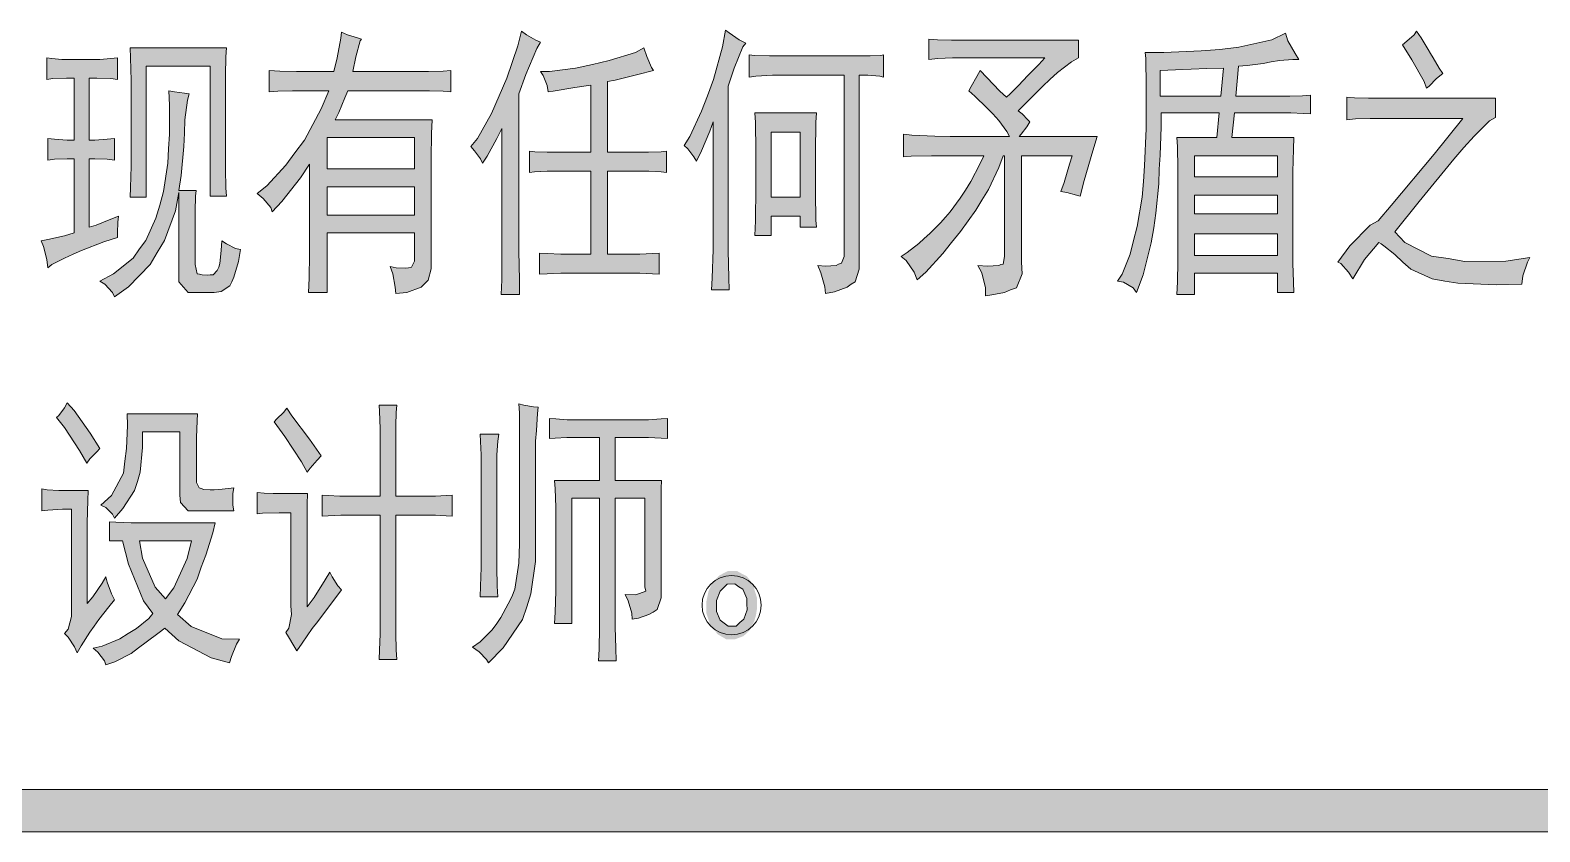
# Model space of a CAD drawing. Header units: millimetres. Extents: x 568 to 3948041, y -25191 to 63890.
# Drawn here: x 3941184 to 3943458, y 38310 to 39518 of the extents above; entities that cross this region are included whole.
import ezdxf

# ---------------------------------------------------------------- set-up
doc = ezdxf.new("R2010")
doc.units = ezdxf.units.MM

msp = doc.modelspace()

# ---------------------------------------------------------------- hatches: boundary and pattern name
h = msp.add_hatch(color=0)
h.paths.add_polyline_path([(3941525.9, 39272.1), (3941540.3, 39283.5), (3941569.2, 39314.7), (3941582.9, 39333.7), (3941597.3, 39352.7), (3941622.4, 39399.8), (3941633.8, 39427.1), (3941588.2, 39427.1), (3941579.1, 39427.1), (3941557, 39426.4), (3941544.1, 39425.6), (3941544.1, 39457.5), (3941560.1, 39456.7), (3941585.1, 39456), (3941593.5, 39456), (3941641.4, 39456), (3941646.7, 39476.5), (3941652, 39506.1), (3941652.8, 39515.2), (3941661.9, 39511.4), (3941677.1, 39506.9), (3941683.2, 39504.6), (3941680.9, 39502.3), (3941674.8, 39478), (3941670.2, 39456), (3941772.8, 39456), (3941784.2, 39456), (3941806.2, 39456.7), (3941817.6, 39457.5), (3941817.6, 39425.6), (3941806.2, 39426.4), (3941785.7, 39427.1), (3941776.6, 39427.1), (3941662.6, 39427.1), (3941658.1, 39416.5), (3941649, 39394.4), (3941643.6, 39383), (3941789.5, 39383), (3941788.8, 39362.5), (3941788, 39324.5), (3941788, 39307.1), (3941788, 39170.3), (3941788, 39158.9), (3941783.4, 39141.4), (3941778.1, 39136.1), (3941772.8, 39130.8), (3941751.5, 39123.2), (3941734.8, 39121.7), (3941734.1, 39130.8), (3941730.3, 39151.3), (3941726.5, 39162), (3941735.6, 39160.4), (3941749.3, 39159.7), (3941753.8, 39160.4), (3941758.4, 39161.2), (3941762.9, 39170.3), (3941762.9, 39178.7), (3941762.9, 39212.9), (3941631.5, 39212.9), (3941631.5, 39123.2), (3941603.4, 39123.2), (3941604.1, 39144.5), (3941604.9, 39181), (3941604.9, 39196.2), (3941604.9, 39316.2), (3941591.2, 39295.7), (3941563.1, 39260), (3941548.7, 39244.8), (3941546.4, 39250.9), (3941535, 39264.5)])
h.paths.add_polyline_path([(3941762.9, 39309.4), (3941762.9, 39356.5), (3941631.5, 39356.5), (3941631.5, 39309.4)])
h.paths.add_polyline_path([(3941762.9, 39239.5), (3941762.9, 39282), (3941631.5, 39282), (3941631.5, 39239.5)])
h = msp.add_hatch(color=0)
h.dxf.hatch_style = 2
h.paths.add_polyline_path([(3941952.9, 39500.1), (3941947.5, 39490.9), (3941930.8, 39451.4), (3941920.2, 39422.6), (3941920.2, 39207.5), (3941920.2, 39185.5), (3941921, 39142.2), (3941921, 39120.2), (3941893.6, 39120.2), (3941894.4, 39142.2), (3941894.4, 39184.8), (3941894.4, 39206), (3941894.4, 39370.1), (3941886.8, 39354.9), (3941872.3, 39328.3), (3941865.5, 39317.7), (3941862.5, 39324.5), (3941853.3, 39336.7), (3941848, 39342.8), (3941857.9, 39354.9), (3941879.2, 39392.9), (3941890.6, 39419.5), (3941902, 39446.1), (3941918.7, 39494.7), (3941924, 39516.8), (3941931.6, 39511.4), (3941946, 39503.1)])
h = msp.add_hatch(color=0)
h.dxf.hatch_style = 2
h.paths.add_polyline_path([(3942210.4, 39127), (3942211.2, 39144.5), (3942212.7, 39187.8), (3942212.7, 39212.9), (3942212.7, 39380), (3942208.1, 39366.3), (3942195.2, 39336.7), (3942187.6, 39320.8), (3942183.8, 39327.6), (3942174.7, 39339.7), (3942169.4, 39344.3), (3942177.8, 39358), (3942195.2, 39396), (3942204.3, 39419.5), (3942213.5, 39443.8), (3942227.1, 39493.2), (3942231.7, 39518.3), (3942237, 39514.5), (3942252.2, 39503.8), (3942262.1, 39498.5), (3942257.5, 39493.2), (3942244.6, 39461.3), (3942235.5, 39434), (3942235.5, 39209.1), (3942235.5, 39186.3), (3942236.3, 39145.2), (3942237, 39127)])
h = msp.add_hatch(color=0)
h.paths.add_polyline_path([(3942863.8, 39484.9), (3942891.9, 39484.9), (3942948.1, 39487.1), (3942976.3, 39489.4), (3943005.1, 39492.5), (3943054.5, 39503.8), (3943075, 39513.7), (3943078.8, 39502.3), (3943089.5, 39483.3), (3943095.5, 39474.2), (3943086.4, 39474.2), (3943065.9, 39472.7), (3943053.7, 39470.4), (3943041.6, 39468.1), (3943017.3, 39465.1), (3943004.4, 39464.3), (3943000.6, 39418.8), (3943075, 39418.8), (3943081.9, 39418.8), (3943100.9, 39419.5), (3943113, 39420.3), (3943113, 39392.2), (3943101.6, 39392.9), (3943083.4, 39393.7), (3943076.5, 39393.7), (3942998.3, 39393.7), (3942994.5, 39356.5), (3943087.9, 39356.5), (3943087.2, 39339), (3943086.4, 39304.8), (3943086.4, 39288.8), (3943086.4, 39181), (3943086.4, 39167.3), (3943087.2, 39138.4), (3943087.9, 39123.2), (3943062.9, 39123.2), (3943062.9, 39152.1), (3942938.3, 39152.1), (3942938.3, 39120.2), (3942911.7, 39120.2), (3942912.4, 39139.2), (3942913.2, 39169.6), (3942913.2, 39181), (3942913.2, 39288.8), (3942913.2, 39309.4), (3942912.4, 39342.8), (3942911.7, 39356.5), (3942971.7, 39356.5), (3942975.5, 39393.7), (3942888.1, 39393.7), (3942888.1, 39372.4), (3942886.6, 39329.9), (3942885.1, 39308.6), (3942884.3, 39286.6), (3942879.8, 39242.5), (3942876.7, 39220.5), (3942872.9, 39197.7), (3942860.8, 39149.8), (3942850.9, 39123.2), (3942845.6, 39130.1), (3942831.1, 39138.4), (3942822, 39139.9), (3942828.9, 39150.6), (3942841, 39181), (3942846.3, 39201.5), (3942851.7, 39222.7), (3942859.3, 39266.8), (3942861.5, 39290.4), (3942863, 39313.9), (3942865.3, 39370.1), (3942865.3, 39402), (3942865.3, 39434), (3942864.6, 39475.7)])
h.paths.add_polyline_path([(3943062.9, 39178.7), (3943062.9, 39211.3), (3942938.3, 39211.3), (3942938.3, 39178.7)])
h.paths.add_polyline_path([(3943062.9, 39297.2), (3943062.9, 39329.1), (3942938.3, 39329.1), (3942938.3, 39297.2)])
h.paths.add_polyline_path([(3942977.8, 39418.8), (3942981.6, 39461.3), (3942956.5, 39460.5), (3942909.4, 39458.3), (3942886.6, 39457.5), (3942886.6, 39418.8)])
h.paths.add_polyline_path([(3943062.9, 39241.7), (3943062.9, 39269.8), (3942938.3, 39269.8), (3942938.3, 39241.7)])
h = msp.add_hatch(color=0)
h.dxf.hatch_style = 2
h.paths.add_polyline_path([(3943287.8, 39430.9), (3943284, 39440.8), (3943265.7, 39473.5), (3943251.3, 39496.3), (3943258.1, 39501.6), (3943268.8, 39511.4), (3943272.6, 39516.8), (3943279.4, 39506.9), (3943290, 39489.4), (3943293.8, 39483.3), (3943297.6, 39476.5), (3943306.7, 39461.3), (3943312.1, 39452.9), (3943302.9, 39445.3), (3943291.5, 39434)])
h = msp.add_hatch(color=0)
h.dxf.hatch_style = 2
h.paths.add_polyline_path([(3941479.5, 39491.7), (3941478.8, 39478), (3941478, 39450.7), (3941478, 39437.8), (3941478, 39324.5), (3941478, 39308.6), (3941478.8, 39280.5), (3941479.5, 39268.3), (3941455.2, 39268.3), (3941455.2, 39464.3), (3941358.7, 39464.3), (3941358.7, 39266.8), (3941334.4, 39266.8), (3941335.2, 39281.2), (3941336, 39313.2), (3941336, 39331.4), (3941336, 39424.1), (3941336, 39442.3), (3941335.2, 39476.5), (3941334.4, 39491.7)])
h = msp.add_hatch(color=0)
h.dxf.hatch_style = 2
h.paths.add_polyline_path([(3942108.6, 39491.7), (3942113.2, 39478.8), (3942120, 39462.1), (3942123.1, 39457.5), (3942099.5, 39451.4), (3942065.3, 39443.1), (3942053.9, 39440.8), (3942053.9, 39334.4), (3942106.3, 39334.4), (3942115.5, 39334.4), (3942134.4, 39335.2), (3942142.8, 39335.9), (3942142.8, 39304), (3942134.4, 39304.8), (3942116.2, 39305.6), (3942107.9, 39305.6), (3942053.9, 39305.6), (3942053.9, 39181), (3942093.4, 39181), (3942102.5, 39181), (3942121.5, 39181.7), (3942131.4, 39182.5), (3942131.4, 39150.6), (3942121.5, 39151.3), (3942102.5, 39152.1), (3942093.4, 39152.1), (3941993.1, 39152.1), (3941983.3, 39152.1), (3941962.7, 39151.3), (3941951.3, 39150.6), (3941951.3, 39182.5), (3941962.7, 39181.7), (3941983.3, 39181), (3941993.1, 39181), (3942028.8, 39181), (3942028.8, 39305.6), (3941973.4, 39305.6), (3941962.7, 39305.6), (3941943.8, 39304.8), (3941936.2, 39304), (3941936.2, 39335.9), (3941944.5, 39335.2), (3941962.7, 39334.4), (3941973.4, 39334.4), (3942028.8, 39334.4), (3942028.8, 39435.5), (3942004.5, 39431.7), (3941971.9, 39426.4), (3941964.3, 39425.6), (3941962.7, 39434.7), (3941956.7, 39449.9), (3941952.9, 39456), (3941966.5, 39456), (3942005.3, 39461.3), (3942031.1, 39466.6), (3942056.2, 39472.7), (3942095.7, 39484.9)])
h = msp.add_hatch(color=0)
h.dxf.hatch_style = 2
h.paths.add_polyline_path([(3942677.7, 39329.1), (3942677.7, 39168.8), (3942678.4, 39151.3), (3942670.1, 39130.1), (3942661, 39127), (3942651.8, 39123.2), (3942632.8, 39119.4), (3942623, 39117.9), (3942623, 39130.1), (3942617.7, 39152.8), (3942611.6, 39163.5), (3942626, 39162.7), (3942643.5, 39163.5), (3942646.5, 39165), (3942649.6, 39165.8), (3942651.8, 39177.2), (3942651.8, 39187.8), (3942651.8, 39329.1), (3942649.6, 39329.1), (3942643.5, 39311.6), (3942627.5, 39278.2), (3942617.7, 39262.2), (3942608.5, 39247.1), (3942585.7, 39215.1), (3942572.1, 39198.4), (3942559.1, 39181.7), (3942533.3, 39153.6), (3942520.4, 39142.2), (3942515.8, 39153.6), (3942503.7, 39171.1), (3942496.1, 39177.2), (3942505.2, 39183.2), (3942522.7, 39196.9), (3942531, 39204.5), (3942539.4, 39212.1), (3942555.4, 39228.1), (3942562.9, 39236.4), (3942569.8, 39244.8), (3942585, 39265.3), (3942593.3, 39277.4), (3942600.9, 39290.4), (3942614.6, 39316.2), (3942620.7, 39329.1), (3942559.9, 39329.1), (3942541.7, 39329.1), (3942511.3, 39328.3), (3942499.9, 39327.6), (3942499.9, 39361.8), (3942512, 39360.3), (3942547, 39358.7), (3942569.8, 39358), (3942659.4, 39358), (3942655.6, 39365.6), (3942643.5, 39382.3), (3942634.4, 39392.2), (3942625.2, 39401.3), (3942607, 39418.8), (3942597.9, 39427.1), (3942601.7, 39433.2), (3942610.1, 39448.4), (3942615.4, 39457.5), (3942625.2, 39446.9), (3942645, 39426.4), (3942654.9, 39417.2), (3942660.2, 39422.6), (3942673.1, 39434.7), (3942679.9, 39442.3), (3942686.8, 39449.9), (3942703.5, 39466.6), (3942712.6, 39476.5), (3942582.7, 39476.5), (3942573.6, 39476.5), (3942551.6, 39475.7), (3942537.9, 39474.2), (3942537.9, 39504.6), (3942550.8, 39503.8), (3942572.1, 39503.1), (3942581.2, 39503.1), (3942763.5, 39503.1), (3942763.5, 39476.5), (3942752.9, 39470.4), (3942731.6, 39454.5), (3942720.2, 39443.8), (3942709.6, 39434), (3942686, 39410.4), (3942672.4, 39396.7), (3942678.4, 39392.2), (3942686.8, 39383), (3942689.8, 39380), (3942685.3, 39372.4), (3942676.9, 39361.8), (3942673.9, 39358), (3942791.6, 39358), (3942784.8, 39336.7), (3942771.9, 39291.9), (3942765.8, 39268.3), (3942760.5, 39269.8), (3942746, 39273.6), (3942736.9, 39275.2), (3942741.5, 39288.8), (3942749.8, 39316.2), (3942753.6, 39329.1)])
h = msp.add_hatch(color=0)
h.dxf.hatch_style = 2
h.paths.add_polyline_path([(3941281.2, 39474.2), (3941288.8, 39474.2), (3941305.6, 39475.7), (3941315.4, 39476.5), (3941315.4, 39443.8), (3941305.6, 39445.3), (3941284.3, 39446.1), (3941272.9, 39446.1), (3941272.9, 39352.7), (3941281.2, 39352.7), (3941300.2, 39354.2), (3941310.9, 39354.9), (3941310.9, 39322.3), (3941300.2, 39323.8), (3941281.2, 39324.5), (3941272.9, 39324.5), (3941272.9, 39221.2), (3941283.5, 39224.3), (3941305.6, 39233.4), (3941317, 39237.9), (3941316.2, 39228.8), (3941315.4, 39212.9), (3941315.4, 39206), (3941294.9, 39199.2), (3941261.5, 39186.3), (3941248.6, 39181), (3941235.7, 39174.9), (3941216.7, 39165), (3941210.6, 39160.4), (3941209.1, 39172.6), (3941203.8, 39192.4), (3941200.7, 39200.7), (3941210.6, 39203), (3941235.7, 39208.3), (3941250.1, 39212.9), (3941250.1, 39324.5), (3941239.5, 39324.5), (3941220.5, 39323.8), (3941210.6, 39322.3), (3941210.6, 39354.9), (3941220.5, 39354.2), (3941239.5, 39352.7), (3941250.1, 39352.7), (3941250.1, 39446.1), (3941238.7, 39446.1), (3941218.2, 39445.3), (3941209.1, 39443.8), (3941209.1, 39476.5), (3941216.7, 39475.7), (3941231.9, 39474.2), (3941238.7, 39474.2)])
h = msp.add_hatch(color=0)
h.dxf.hatch_style = 2
h.paths.add_polyline_path([(3942438.3, 39479.5), (3942449.7, 39479.5), (3942465.7, 39480.3), (3942469.5, 39481.1), (3942469.5, 39447.6), (3942464.2, 39449.1), (3942445.9, 39450.7), (3942433, 39450.7), (3942433, 39172.6), (3942433, 39158.2), (3942427, 39139.2), (3942420.9, 39135.4), (3942414.8, 39130.8), (3942395.8, 39124), (3942382.1, 39121.7), (3942381.4, 39131.6), (3942375.3, 39152.8), (3942370.7, 39163.5), (3942382.1, 39162.7), (3942398.1, 39163.5), (3942401.9, 39165.8), (3942406.4, 39167.3), (3942410.2, 39177.2), (3942410.2, 39185.5), (3942410.2, 39450.7), (3942317.5, 39450.7), (3942302.4, 39450.7), (3942277.3, 39449.1), (3942267.4, 39447.6), (3942267.4, 39481.1), (3942275, 39480.3), (3942297.8, 39479.5), (3942313.7, 39479.5)])
h = msp.add_hatch(color=0)
h.dxf.hatch_style = 2
h.paths.add_polyline_path([(3941423.3, 39422.6), (3941421, 39412.7), (3941417.2, 39383), (3941416.5, 39363.3), (3941415.7, 39342.8), (3941411.2, 39299.5), (3941408.1, 39276.7), (3941434, 39276.7), (3941433.2, 39268.3), (3941432.4, 39245.5), (3941432.4, 39231.1), (3941432.4, 39177.2), (3941432.4, 39165), (3941435.5, 39151.3), (3941439.3, 39150.6), (3941443.1, 39149.8), (3941450.7, 39149), (3941455.2, 39149.8), (3941459.8, 39149.8), (3941465.9, 39155.9), (3941468.1, 39161.2), (3941469.7, 39166.5), (3941471.9, 39186.3), (3941472.7, 39200.7), (3941479.5, 39196.2), (3941493.2, 39189.3), (3941500.8, 39187.8), (3941497.8, 39169.6), (3941490.9, 39146), (3941487.9, 39139.2), (3941484.9, 39133.1), (3941471.9, 39124.7), (3941461.3, 39123.2), (3941436.2, 39123.2), (3941421.8, 39123.2), (3941408.1, 39139.2), (3941408.1, 39155.1), (3941408.1, 39273.6), (3941402.8, 39246.3), (3941386.1, 39201.5), (3941375.5, 39183.2), (3941364.8, 39165), (3941332.2, 39131.6), (3941310.9, 39116.4), (3941307.8, 39123.2), (3941296.4, 39135.4), (3941288.8, 39139.9), (3941309.4, 39151.3), (3941339, 39174.9), (3941348.9, 39188.6), (3941358, 39201.5), (3941373.2, 39234.9), (3941379.3, 39254.7), (3941384.6, 39275.2), (3941391.4, 39317.7), (3941392.2, 39339.7), (3941393.7, 39361.8), (3941393.7, 39405.1), (3941392.9, 39427.1), (3941401.3, 39425.6), (3941416.5, 39423.3)])
h = msp.add_hatch(color=0)
h.dxf.hatch_style = 2
h.paths.add_polyline_path([(3943211.8, 39385.3), (3943202.7, 39385.3), (3943180.6, 39384.6), (3943167.7, 39383), (3943167.7, 39417.2), (3943179.1, 39416.5), (3943200.4, 39415.7), (3943211, 39415.7), (3943391.8, 39415.7), (3943391.8, 39386.8), (3943382.7, 39381.5), (3943359.2, 39358.7), (3943344, 39341.3), (3943328.8, 39323.8), (3943276.4, 39260), (3943239.9, 39214.4), (3943255.1, 39198.4), (3943295.3, 39177.9), (3943320.4, 39174.1), (3943345.5, 39169.6), (3943407, 39170.3), (3943443.5, 39175.6), (3943439.7, 39168.8), (3943432.9, 39148.3), (3943431.3, 39135.4), (3943392.6, 39134.6), (3943334.9, 39136.9), (3943315.1, 39139.9), (3943296.1, 39143.7), (3943264.2, 39158.2), (3943252, 39168.8), (3943239.9, 39180.2), (3943223.2, 39193.1), (3943219.4, 39196.2), (3943215.6, 39198.4), (3943194.3, 39172.6), (3943176.8, 39143.7), (3943170, 39153.6), (3943158.6, 39166.5), (3943154, 39168.8), (3943172.3, 39193.1), (3943202.7, 39224.3), (3943214.8, 39231.1), (3943234.6, 39253.9), (3943299.1, 39331.4), (3943342.5, 39385.3)])
h = msp.add_hatch(color=0)
h.paths.add_polyline_path([(3942368.5, 39393.7), (3942367.7, 39379.3), (3942366.9, 39334.4), (3942366.9, 39304), (3942366.9, 39273.6), (3942367.7, 39231.9), (3942368.5, 39221.2), (3942344.1, 39221.2), (3942344.1, 39237.9), (3942300.1, 39237.9), (3942300.1, 39209.1), (3942275.8, 39209.1), (3942276.5, 39231.1), (3942277.3, 39281.2), (3942277.3, 39309.4), (3942277.3, 39336.7), (3942276.5, 39379.3), (3942275.8, 39393.7)])
h.paths.add_polyline_path([(3942344.1, 39266.8), (3942344.1, 39364.8), (3942300.1, 39364.8), (3942300.1, 39266.8)])
h = msp.add_hatch(color=0)
h.dxf.hatch_style = 2
h.paths.add_polyline_path([(3941239.5, 38956.8), (3941250.1, 38945.4), (3941274.4, 38911.2), (3941288.8, 38887.7), (3941284.3, 38883.1), (3941273.7, 38872.5), (3941269.1, 38865.7), (3941258.5, 38884.7), (3941235.7, 38919.6), (3941223.5, 38934.8), (3941227.3, 38937.8), (3941235.7, 38949.2)])
h = msp.add_hatch(color=0)
h.dxf.hatch_style = 2
h.paths.add_polyline_path([(3941432.4, 38794.2), (3941421.8, 38794.2), (3941410.4, 38806.4), (3941409.6, 38817.8), (3941409.6, 38912.8), (3941353.4, 38912.8), (3941353.4, 38889.2), (3941349.6, 38852), (3941345.8, 38838.3), (3941341.3, 38824.6), (3941323.8, 38797.3), (3941310.9, 38782.8), (3941307.8, 38788.9), (3941298, 38798.8), (3941290.4, 38802.6), (3941306.3, 38817), (3941324.6, 38850.5), (3941326.8, 38868.7), (3941329.1, 38887.7), (3941330.6, 38922.6), (3941329.9, 38940.1), (3941436.2, 38940.1), (3941435.5, 38929.5), (3941434.7, 38904.4), (3941434.7, 38889.2), (3941434.7, 38843.6), (3941434.7, 38836.8), (3941438.5, 38828.4), (3941441.6, 38827.7), (3941445.4, 38826.2), (3941455.2, 38825.4), (3941461.3, 38825.4), (3941468.1, 38826.2), (3941482.6, 38827.7), (3941490.9, 38828.4), (3941489.4, 38820.1), (3941489.4, 38802.6), (3941490.9, 38794.2)])
h = msp.add_hatch(color=0)
h.dxf.hatch_style = 2
h.paths.add_polyline_path([(3941570.7, 38948.5), (3941578.3, 38937.1), (3941604.9, 38902.1), (3941622.4, 38877.1), (3941616.3, 38870.2), (3941605.7, 38858.1), (3941601.1, 38852), (3941592.7, 38867.9), (3941567.7, 38905.9), (3941551.7, 38928), (3941555.5, 38932.5), (3941565.4, 38942.4)])
h = msp.add_hatch(color=0)
h.dxf.hatch_style = 2
h.paths.add_polyline_path([(3941711.3, 38816.3), (3941711.3, 38900.6), (3941711.3, 38918.1), (3941710.5, 38943.9), (3941709.7, 38953), (3941736.3, 38953), (3941735.6, 38942.4), (3941734.8, 38922.6), (3941734.8, 38914.3), (3941734.8, 38816.3), (3941787.2, 38816.3), (3941794.8, 38816.3), (3941810.8, 38817), (3941819.9, 38817.8), (3941819.9, 38785.9), (3941810.8, 38786.6), (3941794.8, 38787.4), (3941788, 38787.4), (3941734.8, 38787.4), (3941734.8, 38618.7), (3941734.8, 38608.9), (3941735.6, 38584.6), (3941736.3, 38570.1), (3941709.7, 38570.1), (3941710.5, 38584.6), (3941711.3, 38608.1), (3941711.3, 38617.2), (3941711.3, 38787.4), (3941661.9, 38787.4), (3941652, 38787.4), (3941633, 38786.6), (3941623.9, 38785.9), (3941623.9, 38817.8), (3941633, 38817), (3941650.5, 38816.3), (3941658.8, 38816.3)])
h = msp.add_hatch(color=0)
h.dxf.hatch_style = 2
h.paths.add_polyline_path([(3941949.1, 38950), (3941948.3, 38940.9), (3941946.8, 38915), (3941945.3, 38899.1), (3941945.3, 38747.1), (3941945.3, 38717.5), (3941938.4, 38668.9), (3941932.4, 38649.1), (3941925.5, 38630.1), (3941896.6, 38587.6), (3941874.6, 38564.8), (3941871.6, 38570.1), (3941860.2, 38581.5), (3941850.3, 38588.3), (3941861.7, 38596.7), (3941879.9, 38614.9), (3941886.8, 38624.1), (3941892.8, 38633.2), (3941904.2, 38653.7), (3941909.6, 38664.3), (3941914.1, 38675.7), (3941920.2, 38715.2), (3941921, 38744.1), (3941921, 38900.6), (3941921, 38914.3), (3941921, 38941.6), (3941920.2, 38955.3), (3941927.8, 38953), (3941942.2, 38950.8)])
h = msp.add_hatch(color=0)
h.dxf.hatch_style = 2
h.paths.add_polyline_path([(3942107.9, 38931), (3942115.5, 38931), (3942134.4, 38932.5), (3942144.3, 38933.3), (3942144.3, 38902.9), (3942134.4, 38903.6), (3942115.5, 38904.4), (3942107.9, 38904.4), (3942065.3, 38904.4), (3942065.3, 38839.8), (3942135.2, 38839.8), (3942134.4, 38827.7), (3942134.4, 38800.3), (3942134.4, 38785.9), (3942134.4, 38676.5), (3942134.4, 38662.8), (3942128.4, 38645.3), (3942122.3, 38641.5), (3942116.2, 38637.7), (3942100.3, 38632.4), (3942091.1, 38630.9), (3942090.4, 38640), (3942085.1, 38658.2), (3942080.5, 38668.1), (3942096.5, 38667.4), (3942111.7, 38672.7), (3942110.1, 38679.5), (3942110.1, 38813.2), (3942065.3, 38813.2), (3942065.3, 38632.4), (3942065.3, 38618.7), (3942066.1, 38586.8), (3942066.8, 38567.8), (3942040.2, 38567.8), (3942041, 38585.3), (3942041.8, 38618), (3942041.8, 38633.9), (3942041.8, 38813.2), (3942000, 38813.2), (3942000, 38624.1), (3941974.1, 38624.1), (3941974.9, 38641.5), (3941975.7, 38672.7), (3941975.7, 38686.4), (3941975.7, 38785.9), (3941975.7, 38799.6), (3941974.9, 38826.9), (3941974.1, 38839.8), (3942041.8, 38839.8), (3942041.8, 38904.4), (3942000.7, 38904.4), (3941992.4, 38904.4), (3941974.9, 38903.6), (3941966.5, 38902.9), (3941966.5, 38933.3), (3941975.7, 38932.5), (3941993.1, 38931), (3942000.7, 38931)])
h = msp.add_hatch(color=0)
h.dxf.hatch_style = 2
h.paths.add_polyline_path([(3941889.8, 38909.7), (3941888.3, 38899.1), (3941886.8, 38878.6), (3941886.8, 38868.7), (3941886.8, 38722.1), (3941886.8, 38709.2), (3941887.5, 38680.3), (3941888.3, 38664.3), (3941861.7, 38664.3), (3941862.5, 38680.3), (3941863.2, 38708.4), (3941863.2, 38720.5), (3941863.2, 38870.2), (3941863.2, 38878.6), (3941862.5, 38898.3), (3941861.7, 38909.7)])
h = msp.add_hatch(color=0)
h.dxf.hatch_style = 2
h.paths.add_polyline_path([(3941271.4, 38824.6), (3941270.6, 38809.4), (3941269.9, 38776), (3941269.9, 38757), (3941269.9, 38654.4), (3941278.2, 38664.3), (3941292.6, 38684.8), (3941298, 38694.7), (3941300.2, 38686.4), (3941306.3, 38668.9), (3941310.9, 38659.8), (3941302.5, 38649.1), (3941287.3, 38630.1), (3941280.5, 38620.3), (3941273.7, 38611.1), (3941260.7, 38590.6), (3941254.7, 38580), (3941250.9, 38589.1), (3941241, 38603.5), (3941235.7, 38608.9), (3941241, 38615.7), (3941246.3, 38634.7), (3941246.3, 38647.6), (3941246.3, 38796.5), (3941232.6, 38796.5), (3941210.6, 38795), (3941201.5, 38794.2), (3941201.5, 38826.9), (3941209.8, 38825.4), (3941227.3, 38824.6), (3941235.7, 38824.6)])
h = msp.add_hatch(color=0)
h.dxf.hatch_style = 2
h.paths.add_polyline_path([(3941601.9, 38820.1), (3941601.1, 38804.1), (3941601.1, 38769.9), (3941601.1, 38752.5), (3941601.1, 38649.1), (3941611.7, 38663.6), (3941628.5, 38690.2), (3941635.3, 38701.6), (3941639.1, 38694.7), (3941647.4, 38681), (3941652.8, 38675), (3941617.1, 38627.1), (3941608.7, 38616.5), (3941593.5, 38594.4), (3941585.9, 38583), (3941581.3, 38590.6), (3941573, 38604.3), (3941569.2, 38610.4), (3941573.8, 38617.2), (3941577.6, 38637.7), (3941576.8, 38650.6), (3941576.8, 38791.2), (3941559.3, 38791.2), (3941534.2, 38790.4), (3941525.9, 38789.7), (3941525.9, 38821.6), (3941536.5, 38820.8), (3941550.2, 38820.1), (3941554, 38820.1)])
h = msp.add_hatch(color=0)
h.paths.add_polyline_path([(3941303.3, 38777.5), (3941313.2, 38776.8), (3941336, 38776), (3941348.9, 38776), (3941462.8, 38776), (3941459, 38760.8), (3941448.4, 38727.4), (3941441.6, 38709.2), (3941435.5, 38690.9), (3941417.2, 38655.2), (3941405.8, 38637.7), (3941426.4, 38619.5), (3941472.7, 38601.3), (3941499.3, 38600.5), (3941494.7, 38592.9), (3941487.1, 38574.7), (3941484.1, 38564.8), (3941456.8, 38572.4), (3941408.1, 38598.2), (3941386.9, 38617.2), (3941378.5, 38610.4), (3941358.7, 38595.9), (3941347.3, 38587.6), (3941336, 38579.2), (3941311.6, 38566.3), (3941298, 38561.8), (3941295.7, 38567.8), (3941285.8, 38580.8), (3941279, 38586.8), (3941292.6, 38589.9), (3941319.2, 38601.3), (3941331.4, 38608.9), (3941344.3, 38616.5), (3941362.5, 38631.7), (3941368.6, 38639.3), (3941354.9, 38658.2), (3941332.2, 38713.7), (3941323, 38748.7), (3941303.3, 38748.7)])
h.paths.add_polyline_path([(3941387.6, 38661.3), (3941400.5, 38678), (3941420.3, 38722.1), (3941427.1, 38748.7), (3941348.9, 38748.7), (3941353.4, 38722.8), (3941372.4, 38678.8)])
h = msp.add_hatch(color=0)
h.paths.add_polyline_path([(3942275.8, 38672.7), (3942278.8, 38663.6), (3942278.8, 38645.3), (3942277.3, 38636.2), (3942275, 38627.9), (3942268.2, 38614.2), (3942263.6, 38609.6), (3942258.3, 38605.1), (3942246.1, 38600.5), (3942239.3, 38600.5), (3942232.5, 38600.5), (3942219.5, 38608.1), (3942214.2, 38615.7), (3942208.1, 38623.3), (3942202.8, 38639.3), (3942202.8, 38648.4), (3942202.8, 38657.5), (3942205.9, 38672.7), (3942208.9, 38679.5), (3942211.9, 38686.4), (3942221.8, 38696.2), (3942228.7, 38700), (3942234.7, 38703.1), (3942249.2, 38703.1), (3942256, 38699.3), (3942263.6, 38695.5), (3942273.5, 38682.6)])
h.paths.add_polyline_path([(3942253, 38625.6), (3942259, 38630.9), (3942264.4, 38644.6), (3942263.6, 38653.7), (3942263.6, 38662), (3942257.5, 38675.7), (3942251.5, 38679.5), (3942245.4, 38684.1), (3942234, 38683.3), (3942228.7, 38678), (3942223.3, 38672.7), (3942218, 38659), (3942218, 38650.6), (3942218, 38642.3), (3942223.3, 38629.4), (3942229.4, 38624.8), (3942235.5, 38620.3), (3942247.7, 38620.3)])
h = msp.add_hatch(color=0)
h.dxf.hatch_style = 2
h.paths.add_polyline_path([(3939036.2, 38310.3), (3939036.2, 38374.1), (3946541, 38374.1), (3946541, 38310.3)])

# ---------------------------------------------------------------- linework, layer by layer
at = {"color": 0, "lineweight": 0}
for points in [[(3941525.9, 39272.1), (3941540.3, 39283.5), (3941569.2, 39314.7), (3941582.9, 39333.7), (3941597.3, 39352.7), (3941622.4, 39399.8), (3941633.8, 39427.1), (3941588.2, 39427.1), (3941579.1, 39427.1), (3941557, 39426.4), (3941544.1, 39425.6), (3941544.1, 39457.5), (3941560.1, 39456.7), (3941585.1, 39456), (3941593.5, 39456), (3941641.4, 39456), (3941646.7, 39476.5), (3941652, 39506.1), (3941652.8, 39515.2), (3941661.9, 39511.4), (3941677.1, 39506.9), (3941683.2, 39504.6), (3941680.9, 39502.3), (3941674.8, 39478), (3941670.2, 39456), (3941772.8, 39456), (3941784.2, 39456), (3941806.2, 39456.7), (3941817.6, 39457.5), (3941817.6, 39425.6), (3941806.2, 39426.4), (3941785.7, 39427.1), (3941776.6, 39427.1), (3941662.6, 39427.1), (3941658.1, 39416.5), (3941649, 39394.4), (3941643.6, 39383), (3941789.5, 39383), (3941788.8, 39362.5), (3941788, 39324.5), (3941788, 39307.1), (3941788, 39170.3), (3941788, 39158.9), (3941783.4, 39141.4), (3941778.1, 39136.1), (3941772.8, 39130.8), (3941751.5, 39123.2), (3941734.8, 39121.7), (3941734.1, 39130.8), (3941730.3, 39151.3), (3941726.5, 39162), (3941735.6, 39160.4), (3941749.3, 39159.7), (3941753.8, 39160.4), (3941758.4, 39161.2), (3941762.9, 39170.3), (3941762.9, 39178.7), (3941762.9, 39212.9), (3941631.5, 39212.9), (3941631.5, 39123.2), (3941603.4, 39123.2), (3941604.1, 39144.5), (3941604.9, 39181), (3941604.9, 39196.2), (3941604.9, 39316.2), (3941591.2, 39295.7), (3941563.1, 39260), (3941548.7, 39244.8), (3941546.4, 39250.9), (3941535, 39264.5)], [(3941952.9, 39500.1), (3941947.5, 39490.9), (3941930.8, 39451.4), (3941920.2, 39422.6), (3941920.2, 39207.5), (3941920.2, 39185.5), (3941921, 39142.2), (3941921, 39120.2), (3941893.6, 39120.2), (3941894.4, 39142.2), (3941894.4, 39184.8), (3941894.4, 39206), (3941894.4, 39370.1), (3941886.8, 39354.9), (3941872.3, 39328.3), (3941865.5, 39317.7), (3941862.5, 39324.5), (3941853.3, 39336.7), (3941848, 39342.8), (3941857.9, 39354.9), (3941879.2, 39392.9), (3941890.6, 39419.5), (3941902, 39446.1), (3941918.7, 39494.7), (3941924, 39516.8), (3941931.6, 39511.4), (3941946, 39503.1)], [(3942210.4, 39127), (3942211.2, 39144.5), (3942212.7, 39187.8), (3942212.7, 39212.9), (3942212.7, 39380), (3942208.1, 39366.3), (3942195.2, 39336.7), (3942187.6, 39320.8), (3942183.8, 39327.6), (3942174.7, 39339.7), (3942169.4, 39344.3), (3942177.8, 39358), (3942195.2, 39396), (3942204.3, 39419.5), (3942213.5, 39443.8), (3942227.1, 39493.2), (3942231.7, 39518.3), (3942237, 39514.5), (3942252.2, 39503.8), (3942262.1, 39498.5), (3942257.5, 39493.2), (3942244.6, 39461.3), (3942235.5, 39434), (3942235.5, 39209.1), (3942235.5, 39186.3), (3942236.3, 39145.2), (3942237, 39127)], [(3942863.8, 39484.9), (3942891.9, 39484.9), (3942948.1, 39487.1), (3942976.3, 39489.4), (3943005.1, 39492.5), (3943054.5, 39503.8), (3943075, 39513.7), (3943078.8, 39502.3), (3943089.5, 39483.3), (3943095.5, 39474.2), (3943086.4, 39474.2), (3943065.9, 39472.7), (3943053.7, 39470.4), (3943041.6, 39468.1), (3943017.3, 39465.1), (3943004.4, 39464.3), (3943000.6, 39418.8), (3943075, 39418.8), (3943081.9, 39418.8), (3943100.9, 39419.5), (3943113, 39420.3), (3943113, 39392.2), (3943101.6, 39392.9), (3943083.4, 39393.7), (3943076.5, 39393.7), (3942998.3, 39393.7), (3942994.5, 39356.5), (3943087.9, 39356.5), (3943087.2, 39339), (3943086.4, 39304.8), (3943086.4, 39288.8), (3943086.4, 39181), (3943086.4, 39167.3), (3943087.2, 39138.4), (3943087.9, 39123.2), (3943062.9, 39123.2), (3943062.9, 39152.1), (3942938.3, 39152.1), (3942938.3, 39120.2), (3942911.7, 39120.2), (3942912.4, 39139.2), (3942913.2, 39169.6), (3942913.2, 39181), (3942913.2, 39288.8), (3942913.2, 39309.4), (3942912.4, 39342.8), (3942911.7, 39356.5), (3942971.7, 39356.5), (3942975.5, 39393.7), (3942888.1, 39393.7), (3942888.1, 39372.4), (3942886.6, 39329.9), (3942885.1, 39308.6), (3942884.3, 39286.6), (3942879.8, 39242.5), (3942876.7, 39220.5), (3942872.9, 39197.7), (3942860.8, 39149.8), (3942850.9, 39123.2), (3942845.6, 39130.1), (3942831.1, 39138.4), (3942822, 39139.9), (3942828.9, 39150.6), (3942841, 39181), (3942846.3, 39201.5), (3942851.7, 39222.7), (3942859.3, 39266.8), (3942861.5, 39290.4), (3942863, 39313.9), (3942865.3, 39370.1), (3942865.3, 39402), (3942865.3, 39434), (3942864.6, 39475.7)], [(3943287.8, 39430.9), (3943284, 39440.8), (3943265.7, 39473.5), (3943251.3, 39496.3), (3943258.1, 39501.6), (3943268.8, 39511.4), (3943272.6, 39516.8), (3943279.4, 39506.9), (3943290, 39489.4), (3943293.8, 39483.3), (3943297.6, 39476.5), (3943306.7, 39461.3), (3943312.1, 39452.9), (3943302.9, 39445.3), (3943291.5, 39434)], [(3941479.5, 39491.7), (3941478.8, 39478), (3941478, 39450.7), (3941478, 39437.8), (3941478, 39324.5), (3941478, 39308.6), (3941478.8, 39280.5), (3941479.5, 39268.3), (3941455.2, 39268.3), (3941455.2, 39464.3), (3941358.7, 39464.3), (3941358.7, 39266.8), (3941334.4, 39266.8), (3941335.2, 39281.2), (3941336, 39313.2), (3941336, 39331.4), (3941336, 39424.1), (3941336, 39442.3), (3941335.2, 39476.5), (3941334.4, 39491.7)], [(3942108.6, 39491.7), (3942113.2, 39478.8), (3942120, 39462.1), (3942123.1, 39457.5), (3942099.5, 39451.4), (3942065.3, 39443.1), (3942053.9, 39440.8), (3942053.9, 39334.4), (3942106.3, 39334.4), (3942115.5, 39334.4), (3942134.4, 39335.2), (3942142.8, 39335.9), (3942142.8, 39304), (3942134.4, 39304.8), (3942116.2, 39305.6), (3942107.9, 39305.6), (3942053.9, 39305.6), (3942053.9, 39181), (3942093.4, 39181), (3942102.5, 39181), (3942121.5, 39181.7), (3942131.4, 39182.5), (3942131.4, 39150.6), (3942121.5, 39151.3), (3942102.5, 39152.1), (3942093.4, 39152.1), (3941993.1, 39152.1), (3941983.3, 39152.1), (3941962.7, 39151.3), (3941951.3, 39150.6), (3941951.3, 39182.5), (3941962.7, 39181.7), (3941983.3, 39181), (3941993.1, 39181), (3942028.8, 39181), (3942028.8, 39305.6), (3941973.4, 39305.6), (3941962.7, 39305.6), (3941943.8, 39304.8), (3941936.2, 39304), (3941936.2, 39335.9), (3941944.5, 39335.2), (3941962.7, 39334.4), (3941973.4, 39334.4), (3942028.8, 39334.4), (3942028.8, 39435.5), (3942004.5, 39431.7), (3941971.9, 39426.4), (3941964.3, 39425.6), (3941962.7, 39434.7), (3941956.7, 39449.9), (3941952.9, 39456), (3941966.5, 39456), (3942005.3, 39461.3), (3942031.1, 39466.6), (3942056.2, 39472.7), (3942095.7, 39484.9)], [(3942677.7, 39329.1), (3942677.7, 39168.8), (3942678.4, 39151.3), (3942670.1, 39130.1), (3942661, 39127), (3942651.8, 39123.2), (3942632.8, 39119.4), (3942623, 39117.9), (3942623, 39130.1), (3942617.7, 39152.8), (3942611.6, 39163.5), (3942626, 39162.7), (3942643.5, 39163.5), (3942646.5, 39165), (3942649.6, 39165.8), (3942651.8, 39177.2), (3942651.8, 39187.8), (3942651.8, 39329.1), (3942649.6, 39329.1), (3942643.5, 39311.6), (3942627.5, 39278.2), (3942617.7, 39262.2), (3942608.5, 39247.1), (3942585.7, 39215.1), (3942572.1, 39198.4), (3942559.1, 39181.7), (3942533.3, 39153.6), (3942520.4, 39142.2), (3942515.8, 39153.6), (3942503.7, 39171.1), (3942496.1, 39177.2), (3942505.2, 39183.2), (3942522.7, 39196.9), (3942531, 39204.5), (3942539.4, 39212.1), (3942555.4, 39228.1), (3942562.9, 39236.4), (3942569.8, 39244.8), (3942585, 39265.3), (3942593.3, 39277.4), (3942600.9, 39290.4), (3942614.6, 39316.2), (3942620.7, 39329.1), (3942559.9, 39329.1), (3942541.7, 39329.1), (3942511.3, 39328.3), (3942499.9, 39327.6), (3942499.9, 39361.8), (3942512, 39360.3), (3942547, 39358.7), (3942569.8, 39358), (3942659.4, 39358), (3942655.6, 39365.6), (3942643.5, 39382.3), (3942634.4, 39392.2), (3942625.2, 39401.3), (3942607, 39418.8), (3942597.9, 39427.1), (3942601.7, 39433.2), (3942610.1, 39448.4), (3942615.4, 39457.5), (3942625.2, 39446.9), (3942645, 39426.4), (3942654.9, 39417.2), (3942660.2, 39422.6), (3942673.1, 39434.7), (3942679.9, 39442.3), (3942686.8, 39449.9), (3942703.5, 39466.6), (3942712.6, 39476.5), (3942582.7, 39476.5), (3942573.6, 39476.5), (3942551.6, 39475.7), (3942537.9, 39474.2), (3942537.9, 39504.6), (3942550.8, 39503.8), (3942572.1, 39503.1), (3942581.2, 39503.1), (3942763.5, 39503.1), (3942763.5, 39476.5), (3942752.9, 39470.4), (3942731.6, 39454.5), (3942720.2, 39443.8), (3942709.6, 39434), (3942686, 39410.4), (3942672.4, 39396.7), (3942678.4, 39392.2), (3942686.8, 39383), (3942689.8, 39380), (3942685.3, 39372.4), (3942676.9, 39361.8), (3942673.9, 39358), (3942791.6, 39358), (3942784.8, 39336.7), (3942771.9, 39291.9), (3942765.8, 39268.3), (3942760.5, 39269.8), (3942746, 39273.6), (3942736.9, 39275.2), (3942741.5, 39288.8), (3942749.8, 39316.2), (3942753.6, 39329.1)], [(3941281.2, 39474.2), (3941288.8, 39474.2), (3941305.6, 39475.7), (3941315.4, 39476.5), (3941315.4, 39443.8), (3941305.6, 39445.3), (3941284.3, 39446.1), (3941272.9, 39446.1), (3941272.9, 39352.7), (3941281.2, 39352.7), (3941300.2, 39354.2), (3941310.9, 39354.9), (3941310.9, 39322.3), (3941300.2, 39323.8), (3941281.2, 39324.5), (3941272.9, 39324.5), (3941272.9, 39221.2), (3941283.5, 39224.3), (3941305.6, 39233.4), (3941317, 39237.9), (3941316.2, 39228.8), (3941315.4, 39212.9), (3941315.4, 39206), (3941294.9, 39199.2), (3941261.5, 39186.3), (3941248.6, 39181), (3941235.7, 39174.9), (3941216.7, 39165), (3941210.6, 39160.4), (3941209.1, 39172.6), (3941203.8, 39192.4), (3941200.7, 39200.7), (3941210.6, 39203), (3941235.7, 39208.3), (3941250.1, 39212.9), (3941250.1, 39324.5), (3941239.5, 39324.5), (3941220.5, 39323.8), (3941210.6, 39322.3), (3941210.6, 39354.9), (3941220.5, 39354.2), (3941239.5, 39352.7), (3941250.1, 39352.7), (3941250.1, 39446.1), (3941238.7, 39446.1), (3941218.2, 39445.3), (3941209.1, 39443.8), (3941209.1, 39476.5), (3941216.7, 39475.7), (3941231.9, 39474.2), (3941238.7, 39474.2)], [(3942438.3, 39479.5), (3942449.7, 39479.5), (3942465.7, 39480.3), (3942469.5, 39481.1), (3942469.5, 39447.6), (3942464.2, 39449.1), (3942445.9, 39450.7), (3942433, 39450.7), (3942433, 39172.6), (3942433, 39158.2), (3942427, 39139.2), (3942420.9, 39135.4), (3942414.8, 39130.8), (3942395.8, 39124), (3942382.1, 39121.7), (3942381.4, 39131.6), (3942375.3, 39152.8), (3942370.7, 39163.5), (3942382.1, 39162.7), (3942398.1, 39163.5), (3942401.9, 39165.8), (3942406.4, 39167.3), (3942410.2, 39177.2), (3942410.2, 39185.5), (3942410.2, 39450.7), (3942317.5, 39450.7), (3942302.4, 39450.7), (3942277.3, 39449.1), (3942267.4, 39447.6), (3942267.4, 39481.1), (3942275, 39480.3), (3942297.8, 39479.5), (3942313.7, 39479.5)], [(3942977.8, 39418.8), (3942981.6, 39461.3), (3942956.5, 39460.5), (3942909.4, 39458.3), (3942886.6, 39457.5), (3942886.6, 39418.8)], [(3941423.3, 39422.6), (3941421, 39412.7), (3941417.2, 39383), (3941416.5, 39363.3), (3941415.7, 39342.8), (3941411.2, 39299.5), (3941408.1, 39276.7), (3941434, 39276.7), (3941433.2, 39268.3), (3941432.4, 39245.5), (3941432.4, 39231.1), (3941432.4, 39177.2), (3941432.4, 39165), (3941435.5, 39151.3), (3941439.3, 39150.6), (3941443.1, 39149.8), (3941450.7, 39149), (3941455.2, 39149.8), (3941459.8, 39149.8), (3941465.9, 39155.9), (3941468.1, 39161.2), (3941469.7, 39166.5), (3941471.9, 39186.3), (3941472.7, 39200.7), (3941479.5, 39196.2), (3941493.2, 39189.3), (3941500.8, 39187.8), (3941497.8, 39169.6), (3941490.9, 39146), (3941487.9, 39139.2), (3941484.9, 39133.1), (3941471.9, 39124.7), (3941461.3, 39123.2), (3941436.2, 39123.2), (3941421.8, 39123.2), (3941408.1, 39139.2), (3941408.1, 39155.1), (3941408.1, 39273.6), (3941402.8, 39246.3), (3941386.1, 39201.5), (3941375.5, 39183.2), (3941364.8, 39165), (3941332.2, 39131.6), (3941310.9, 39116.4), (3941307.8, 39123.2), (3941296.4, 39135.4), (3941288.8, 39139.9), (3941309.4, 39151.3), (3941339, 39174.9), (3941348.9, 39188.6), (3941358, 39201.5), (3941373.2, 39234.9), (3941379.3, 39254.7), (3941384.6, 39275.2), (3941391.4, 39317.7), (3941392.2, 39339.7), (3941393.7, 39361.8), (3941393.7, 39405.1), (3941392.9, 39427.1), (3941401.3, 39425.6), (3941416.5, 39423.3)], [(3943211.8, 39385.3), (3943202.7, 39385.3), (3943180.6, 39384.6), (3943167.7, 39383), (3943167.7, 39417.2), (3943179.1, 39416.5), (3943200.4, 39415.7), (3943211, 39415.7), (3943391.8, 39415.7), (3943391.8, 39386.8), (3943382.7, 39381.5), (3943359.2, 39358.7), (3943344, 39341.3), (3943328.8, 39323.8), (3943276.4, 39260), (3943239.9, 39214.4), (3943255.1, 39198.4), (3943295.3, 39177.9), (3943320.4, 39174.1), (3943345.5, 39169.6), (3943407, 39170.3), (3943443.5, 39175.6), (3943439.7, 39168.8), (3943432.9, 39148.3), (3943431.3, 39135.4), (3943392.6, 39134.6), (3943334.9, 39136.9), (3943315.1, 39139.9), (3943296.1, 39143.7), (3943264.2, 39158.2), (3943252, 39168.8), (3943239.9, 39180.2), (3943223.2, 39193.1), (3943219.4, 39196.2), (3943215.6, 39198.4), (3943194.3, 39172.6), (3943176.8, 39143.7), (3943170, 39153.6), (3943158.6, 39166.5), (3943154, 39168.8), (3943172.3, 39193.1), (3943202.7, 39224.3), (3943214.8, 39231.1), (3943234.6, 39253.9), (3943299.1, 39331.4), (3943342.5, 39385.3)], [(3942368.5, 39393.7), (3942367.7, 39379.3), (3942366.9, 39334.4), (3942366.9, 39304), (3942366.9, 39273.6), (3942367.7, 39231.9), (3942368.5, 39221.2), (3942344.1, 39221.2), (3942344.1, 39237.9), (3942300.1, 39237.9), (3942300.1, 39209.1), (3942275.8, 39209.1), (3942276.5, 39231.1), (3942277.3, 39281.2), (3942277.3, 39309.4), (3942277.3, 39336.7), (3942276.5, 39379.3), (3942275.8, 39393.7)], [(3941762.9, 39309.4), (3941762.9, 39356.5), (3941631.5, 39356.5), (3941631.5, 39309.4)], [(3942344.1, 39266.8), (3942344.1, 39364.8), (3942300.1, 39364.8), (3942300.1, 39266.8)], [(3943062.9, 39297.2), (3943062.9, 39329.1), (3942938.3, 39329.1), (3942938.3, 39297.2)], [(3941762.9, 39239.5), (3941762.9, 39282), (3941631.5, 39282), (3941631.5, 39239.5)], [(3943062.9, 39241.7), (3943062.9, 39269.8), (3942938.3, 39269.8), (3942938.3, 39241.7)], [(3943062.9, 39178.7), (3943062.9, 39211.3), (3942938.3, 39211.3), (3942938.3, 39178.7)], [(3941239.5, 38956.8), (3941250.1, 38945.4), (3941274.4, 38911.2), (3941288.8, 38887.7), (3941284.3, 38883.1), (3941273.7, 38872.5), (3941269.1, 38865.7), (3941258.5, 38884.7), (3941235.7, 38919.6), (3941223.5, 38934.8), (3941227.3, 38937.8), (3941235.7, 38949.2)], [(3941432.4, 38794.2), (3941421.8, 38794.2), (3941410.4, 38806.4), (3941409.6, 38817.8), (3941409.6, 38912.8), (3941353.4, 38912.8), (3941353.4, 38889.2), (3941349.6, 38852), (3941345.8, 38838.3), (3941341.3, 38824.6), (3941323.8, 38797.3), (3941310.9, 38782.8), (3941307.8, 38788.9), (3941298, 38798.8), (3941290.4, 38802.6), (3941306.3, 38817), (3941324.6, 38850.5), (3941326.8, 38868.7), (3941329.1, 38887.7), (3941330.6, 38922.6), (3941329.9, 38940.1), (3941436.2, 38940.1), (3941435.5, 38929.5), (3941434.7, 38904.4), (3941434.7, 38889.2), (3941434.7, 38843.6), (3941434.7, 38836.8), (3941438.5, 38828.4), (3941441.6, 38827.7), (3941445.4, 38826.2), (3941455.2, 38825.4), (3941461.3, 38825.4), (3941468.1, 38826.2), (3941482.6, 38827.7), (3941490.9, 38828.4), (3941489.4, 38820.1), (3941489.4, 38802.6), (3941490.9, 38794.2)], [(3941570.7, 38948.5), (3941578.3, 38937.1), (3941604.9, 38902.1), (3941622.4, 38877.1), (3941616.3, 38870.2), (3941605.7, 38858.1), (3941601.1, 38852), (3941592.7, 38867.9), (3941567.7, 38905.9), (3941551.7, 38928), (3941555.5, 38932.5), (3941565.4, 38942.4)], [(3941711.3, 38816.3), (3941711.3, 38900.6), (3941711.3, 38918.1), (3941710.5, 38943.9), (3941709.7, 38953), (3941736.3, 38953), (3941735.6, 38942.4), (3941734.8, 38922.6), (3941734.8, 38914.3), (3941734.8, 38816.3), (3941787.2, 38816.3), (3941794.8, 38816.3), (3941810.8, 38817), (3941819.9, 38817.8), (3941819.9, 38785.9), (3941810.8, 38786.6), (3941794.8, 38787.4), (3941788, 38787.4), (3941734.8, 38787.4), (3941734.8, 38618.7), (3941734.8, 38608.9), (3941735.6, 38584.6), (3941736.3, 38570.1), (3941709.7, 38570.1), (3941710.5, 38584.6), (3941711.3, 38608.1), (3941711.3, 38617.2), (3941711.3, 38787.4), (3941661.9, 38787.4), (3941652, 38787.4), (3941633, 38786.6), (3941623.9, 38785.9), (3941623.9, 38817.8), (3941633, 38817), (3941650.5, 38816.3), (3941658.8, 38816.3)], [(3941949.1, 38950), (3941948.3, 38940.9), (3941946.8, 38915), (3941945.3, 38899.1), (3941945.3, 38747.1), (3941945.3, 38717.5), (3941938.4, 38668.9), (3941932.4, 38649.1), (3941925.5, 38630.1), (3941896.6, 38587.6), (3941874.6, 38564.8), (3941871.6, 38570.1), (3941860.2, 38581.5), (3941850.3, 38588.3), (3941861.7, 38596.7), (3941879.9, 38614.9), (3941886.8, 38624.1), (3941892.8, 38633.2), (3941904.2, 38653.7), (3941909.6, 38664.3), (3941914.1, 38675.7), (3941920.2, 38715.2), (3941921, 38744.1), (3941921, 38900.6), (3941921, 38914.3), (3941921, 38941.6), (3941920.2, 38955.3), (3941927.8, 38953), (3941942.2, 38950.8)], [(3942107.9, 38931), (3942115.5, 38931), (3942134.4, 38932.5), (3942144.3, 38933.3), (3942144.3, 38902.9), (3942134.4, 38903.6), (3942115.5, 38904.4), (3942107.9, 38904.4), (3942065.3, 38904.4), (3942065.3, 38839.8), (3942135.2, 38839.8), (3942134.4, 38827.7), (3942134.4, 38800.3), (3942134.4, 38785.9), (3942134.4, 38676.5), (3942134.4, 38662.8), (3942128.4, 38645.3), (3942122.3, 38641.5), (3942116.2, 38637.7), (3942100.3, 38632.4), (3942091.1, 38630.9), (3942090.4, 38640), (3942085.1, 38658.2), (3942080.5, 38668.1), (3942096.5, 38667.4), (3942111.7, 38672.7), (3942110.1, 38679.5), (3942110.1, 38813.2), (3942065.3, 38813.2), (3942065.3, 38632.4), (3942065.3, 38618.7), (3942066.1, 38586.8), (3942066.8, 38567.8), (3942040.2, 38567.8), (3942041, 38585.3), (3942041.8, 38618), (3942041.8, 38633.9), (3942041.8, 38813.2), (3942000, 38813.2), (3942000, 38624.1), (3941974.1, 38624.1), (3941974.9, 38641.5), (3941975.7, 38672.7), (3941975.7, 38686.4), (3941975.7, 38785.9), (3941975.7, 38799.6), (3941974.9, 38826.9), (3941974.1, 38839.8), (3942041.8, 38839.8), (3942041.8, 38904.4), (3942000.7, 38904.4), (3941992.4, 38904.4), (3941974.9, 38903.6), (3941966.5, 38902.9), (3941966.5, 38933.3), (3941975.7, 38932.5), (3941993.1, 38931), (3942000.7, 38931)], [(3941889.8, 38909.7), (3941888.3, 38899.1), (3941886.8, 38878.6), (3941886.8, 38868.7), (3941886.8, 38722.1), (3941886.8, 38709.2), (3941887.5, 38680.3), (3941888.3, 38664.3), (3941861.7, 38664.3), (3941862.5, 38680.3), (3941863.2, 38708.4), (3941863.2, 38720.5), (3941863.2, 38870.2), (3941863.2, 38878.6), (3941862.5, 38898.3), (3941861.7, 38909.7)], [(3941271.4, 38824.6), (3941270.6, 38809.4), (3941269.9, 38776), (3941269.9, 38757), (3941269.9, 38654.4), (3941278.2, 38664.3), (3941292.6, 38684.8), (3941298, 38694.7), (3941300.2, 38686.4), (3941306.3, 38668.9), (3941310.9, 38659.8), (3941302.5, 38649.1), (3941287.3, 38630.1), (3941280.5, 38620.3), (3941273.7, 38611.1), (3941260.7, 38590.6), (3941254.7, 38580), (3941250.9, 38589.1), (3941241, 38603.5), (3941235.7, 38608.9), (3941241, 38615.7), (3941246.3, 38634.7), (3941246.3, 38647.6), (3941246.3, 38796.5), (3941232.6, 38796.5), (3941210.6, 38795), (3941201.5, 38794.2), (3941201.5, 38826.9), (3941209.8, 38825.4), (3941227.3, 38824.6), (3941235.7, 38824.6)], [(3941601.9, 38820.1), (3941601.1, 38804.1), (3941601.1, 38769.9), (3941601.1, 38752.5), (3941601.1, 38649.1), (3941611.7, 38663.6), (3941628.5, 38690.2), (3941635.3, 38701.6), (3941639.1, 38694.7), (3941647.4, 38681), (3941652.8, 38675), (3941617.1, 38627.1), (3941608.7, 38616.5), (3941593.5, 38594.4), (3941585.9, 38583), (3941581.3, 38590.6), (3941573, 38604.3), (3941569.2, 38610.4), (3941573.8, 38617.2), (3941577.6, 38637.7), (3941576.8, 38650.6), (3941576.8, 38791.2), (3941559.3, 38791.2), (3941534.2, 38790.4), (3941525.9, 38789.7), (3941525.9, 38821.6), (3941536.5, 38820.8), (3941550.2, 38820.1), (3941554, 38820.1)], [(3941303.3, 38777.5), (3941313.2, 38776.8), (3941336, 38776), (3941348.9, 38776), (3941462.8, 38776), (3941459, 38760.8), (3941448.4, 38727.4), (3941441.6, 38709.2), (3941435.5, 38690.9), (3941417.2, 38655.2), (3941405.8, 38637.7), (3941426.4, 38619.5), (3941472.7, 38601.3), (3941499.3, 38600.5), (3941494.7, 38592.9), (3941487.1, 38574.7), (3941484.1, 38564.8), (3941456.8, 38572.4), (3941408.1, 38598.2), (3941386.9, 38617.2), (3941378.5, 38610.4), (3941358.7, 38595.9), (3941347.3, 38587.6), (3941336, 38579.2), (3941311.6, 38566.3), (3941298, 38561.8), (3941295.7, 38567.8), (3941285.8, 38580.8), (3941279, 38586.8), (3941292.6, 38589.9), (3941319.2, 38601.3), (3941331.4, 38608.9), (3941344.3, 38616.5), (3941362.5, 38631.7), (3941368.6, 38639.3), (3941354.9, 38658.2), (3941332.2, 38713.7), (3941323, 38748.7), (3941303.3, 38748.7)], [(3941387.6, 38661.3), (3941400.5, 38678), (3941420.3, 38722.1), (3941427.1, 38748.7), (3941348.9, 38748.7), (3941353.4, 38722.8), (3941372.4, 38678.8)], [(3942253, 38625.6), (3942259, 38630.9), (3942264.4, 38644.6), (3942263.6, 38653.7), (3942263.6, 38662), (3942257.5, 38675.7), (3942251.5, 38679.5), (3942245.4, 38684.1), (3942234, 38683.3), (3942228.7, 38678), (3942223.3, 38672.7), (3942218, 38659), (3942218, 38650.6), (3942218, 38642.3), (3942223.3, 38629.4), (3942229.4, 38624.8), (3942235.5, 38620.3), (3942247.7, 38620.3)], [(3939036.2, 38310.3), (3939036.2, 38374.1), (3946541, 38374.1), (3946541, 38310.3)]]:
    msp.add_lwpolyline(points, close=True, dxfattribs=at)
msp.add_circle((3942240.8, 38651.8), 44.6, dxfattribs=at)

doc.saveas('drawing.dxf')
